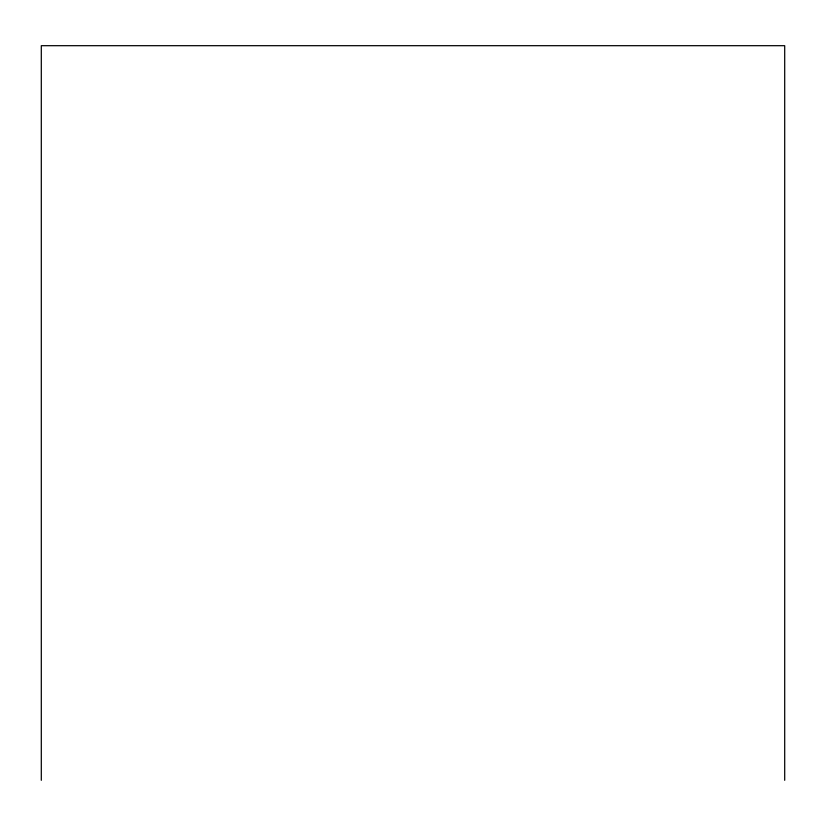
<?xml version="1.0" encoding="UTF-8"?>
<svg xmlns="http://www.w3.org/2000/svg" width="826" height="826" viewBox="0 0 826 826"><rect width="100%" height="100%" fill="white"/><g stroke="black" fill="none" stroke-linecap="round" stroke-linejoin="round"><path stroke-width="1.24" d="M784.7 780.312L784.7 45.688L41.3 45.688L41.3 780.312"/></g></svg>
